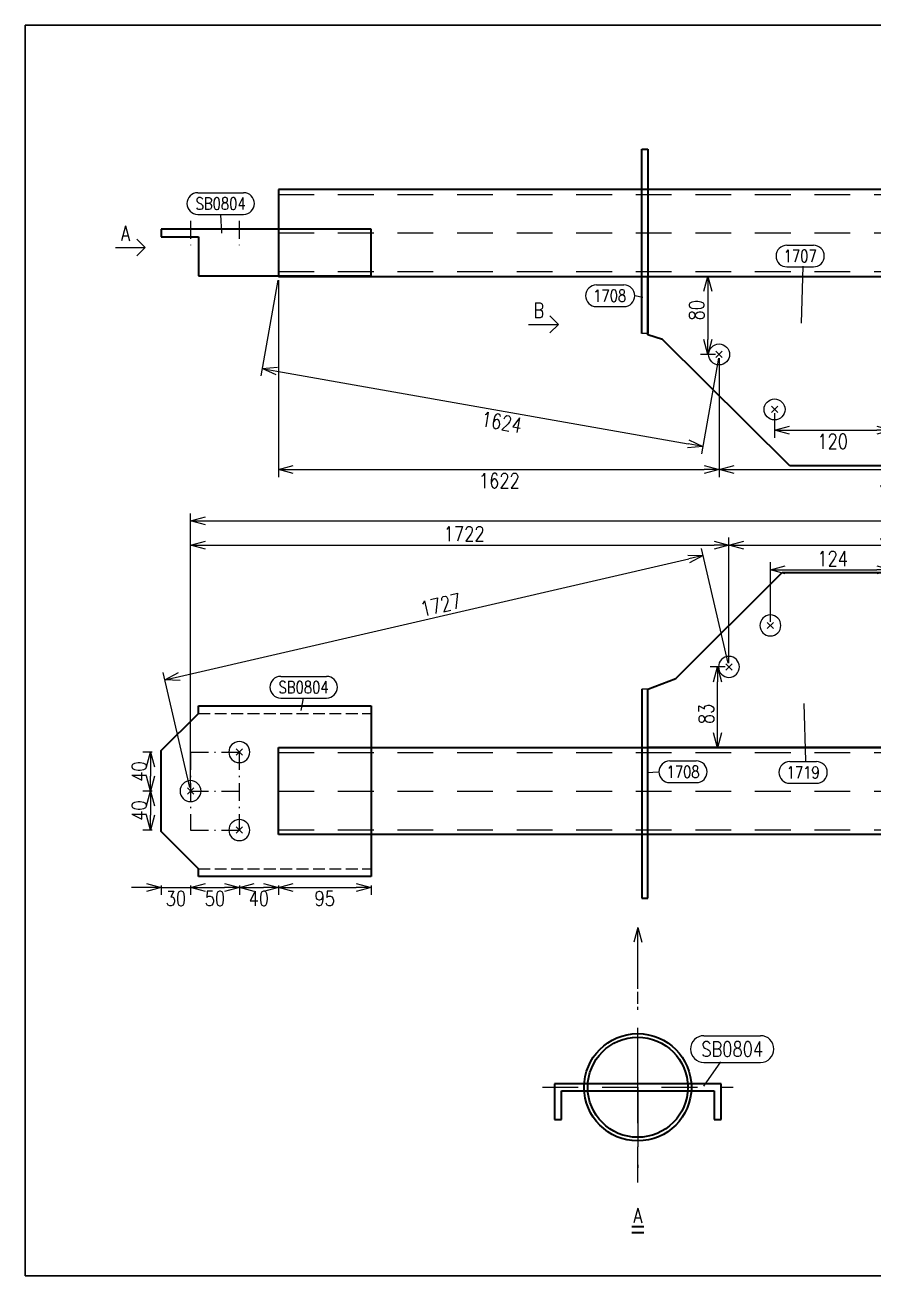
# Model space of a CAD drawing. Extents: x 154981 to 165753, y -86801 to -82885.
# Drawn here: x 157975.1 to 158117.6, y -83946.7 to -83736.7 of the extents above; entities that cross this region are included whole.
import ezdxf
from ezdxf.enums import TextEntityAlignment as Align

# ---------------------------------------------------------------- set-up
doc = ezdxf.new("R2010")
doc.units = 0
doc.header["$MEASUREMENT"] = 0
for name, pattern in [('一点画线', [5.2, 3, -1, 0.2, -1]), ('虚线', [2.75, 2, -0.75]), ('长一点画线', [16.5, 10, -3, 0.5, -3]), ('长虚线', [10, 6, -4])]:
    doc.linetypes.add(name, pattern=pattern)
doc.layers.get('0').update_dxf_attribs({"linetype": 'CONTINUOUS', "lineweight": 25})
doc.layers.get('Defpoints').update_dxf_attribs({"linetype": 'CONTINUOUS'})
doc.layers.add('4', color=7, linetype='CONTINUOUS', lineweight=25)
doc.layers.add('5', color=7, linetype='CONTINUOUS', lineweight=25)
doc.styles.add('DimFont', font='simplex.shx', dxfattribs={"width": 0.8, "bigfont": 'gbhzfs.shx'})
doc.styles.get("Standard").update_dxf_attribs({"font": 'simplex.shx', "width": 0.7, "height": 3, "bigfont": 'gbhzfs.shx'})
doc.dimstyles.new('DHDxfDimStyleOpen30', dxfattribs={"dimtxt": 2.5, "dimasz": 2.5, "dimexe": 1.25, "dimexo": 0.625, "dimtad": 2, "dimtxsty": 'DimFont', "dimblk": 'OPEN30', "dimblk1": 'OPEN30', "dimblk2": 'OPEN30', "dimcen": 2.5, "dimadec": 0, "dimazin": 0, "dimtfac": 1, "dimtmove": 0, "dimatfit": 3, "dimfxl": 0, "dimarcsym": 0})

# ---------------------------------------------------------------- blocks, each defined once
blk = doc.blocks.new('_OPEN30')
at = {"color": 0, "linetype": 'ByBlock', "lineweight": -2}
for p, q in [((-1, 0.268), (0, 0)), ((0, 0), (-1, -0.268)), ((0, 0), (-1, 0))]:
    blk.add_line(p, q, dxfattribs=at)
blk = doc.blocks.new('*D774')
at = {"layer": '5', "color": 3, "linetype": 'Continuous', "lineweight": -2}
for p, q in [((157995.48, -83881.43), (157992.98, -83881.43)), ((157997.98, -83881.14), (157997.98, -83882.68)), ((157997.98, -83881.43), (158002.9, -83881.43)), ((158002.9, -83881.14), (158002.9, -83882.68)), ((158005.4, -83881.43), (158007.9, -83881.43))]:
    blk.add_line(p, q, dxfattribs=at)
at = {"layer": 'Defpoints', "color": 0, "linetype": 'Continuous'}
for p in [(157997.98, -83880.51), (158002.9, -83880.51), (158002.9, -83881.43)]:
    blk.add_point(p, dxfattribs=at)
at = {"layer": '5', "color": 3, "linetype": 'Continuous', "lineweight": -2, "xscale": 2.5, "yscale": 2.5, "zscale": 2.5}
blk.add_blockref('_OPEN30', (157997.98, -83881.43), dxfattribs=at)
at = {"layer": '5', "color": 3, "linetype": 'Continuous', "lineweight": -2, "xscale": 2.5, "yscale": 2.5, "zscale": 2.5, "rotation": 180}
blk.add_blockref('_OPEN30', (158002.9, -83881.43), dxfattribs=at)
at = {"layer": '5', "color": 6, "linetype": 'Continuous', "lineweight": 18, "insert": (158000.44, -83883.3), "char_height": 2.5, "attachment_point": 5, "line_spacing_factor": 0.6, "style": 'DimFont'}
blk.add_mtext('30', dxfattribs=at)
blk = doc.blocks.new('*D773')
at = {"layer": '5', "color": 3, "linetype": 'Continuous', "lineweight": -2}
for p, q in [((158002.9, -83881.14), (158002.9, -83882.68)), ((158005.4, -83881.43), (158008.59, -83881.43)), ((158011.09, -83881.14), (158011.09, -83882.68))]:
    blk.add_line(p, q, dxfattribs=at)
at = {"layer": 'Defpoints', "color": 0, "linetype": 'Continuous'}
for p in [(158002.9, -83880.51), (158011.09, -83880.51), (158011.09, -83881.43)]:
    blk.add_point(p, dxfattribs=at)
at = {"layer": '5', "color": 3, "linetype": 'Continuous', "lineweight": -2, "xscale": 2.5, "yscale": 2.5, "zscale": 2.5, "rotation": 180}
blk.add_blockref('_OPEN30', (158002.9, -83881.43), dxfattribs=at)
at = {"layer": '5', "color": 3, "linetype": 'Continuous', "lineweight": -2, "xscale": 2.5, "yscale": 2.5, "zscale": 2.5}
blk.add_blockref('_OPEN30', (158011.09, -83881.43), dxfattribs=at)
at = {"layer": '5', "color": 6, "linetype": 'Continuous', "lineweight": 18, "insert": (158006.99, -83883.3), "char_height": 2.5, "attachment_point": 5, "line_spacing_factor": 0.6, "style": 'DimFont'}
blk.add_mtext('50', dxfattribs=at)
blk = doc.blocks.new('*D772')
at = {"layer": '5', "color": 3, "linetype": 'Continuous', "lineweight": -2}
for p, q in [((158011.09, -83881.14), (158011.09, -83882.68)), ((158013.59, -83881.43), (158015.14, -83881.43)), ((158017.64, -83881.14), (158017.64, -83882.68))]:
    blk.add_line(p, q, dxfattribs=at)
at = {"layer": 'Defpoints', "color": 0, "linetype": 'Continuous'}
for p in [(158011.09, -83880.51), (158017.64, -83880.51), (158017.64, -83881.43)]:
    blk.add_point(p, dxfattribs=at)
at = {"layer": '5', "color": 3, "linetype": 'Continuous', "lineweight": -2, "xscale": 2.5, "yscale": 2.5, "zscale": 2.5, "rotation": 180}
blk.add_blockref('_OPEN30', (158011.09, -83881.43), dxfattribs=at)
at = {"layer": '5', "color": 3, "linetype": 'Continuous', "lineweight": -2, "xscale": 2.5, "yscale": 2.5, "zscale": 2.5}
blk.add_blockref('_OPEN30', (158017.64, -83881.43), dxfattribs=at)
at = {"layer": '5', "color": 6, "linetype": 'Continuous', "lineweight": 18, "insert": (158014.36, -83883.3), "char_height": 2.5, "attachment_point": 5, "line_spacing_factor": 0.6, "style": 'DimFont'}
blk.add_mtext('40', dxfattribs=at)
blk = doc.blocks.new('*D771')
at = {"layer": '5', "color": 3, "linetype": 'Continuous', "lineweight": -2}
for p, q in [((158017.64, -83881.14), (158017.64, -83882.68)), ((158020.14, -83881.43), (158030.7, -83881.43)), ((158033.2, -83881.14), (158033.2, -83882.68))]:
    blk.add_line(p, q, dxfattribs=at)
at = {"layer": 'Defpoints', "color": 0, "linetype": 'Continuous'}
for p in [(158017.64, -83880.51), (158033.2, -83880.51), (158033.2, -83881.43)]:
    blk.add_point(p, dxfattribs=at)
at = {"layer": '5', "color": 3, "linetype": 'Continuous', "lineweight": -2, "xscale": 2.5, "yscale": 2.5, "zscale": 2.5, "rotation": 180}
blk.add_blockref('_OPEN30', (158017.64, -83881.43), dxfattribs=at)
at = {"layer": '5', "color": 3, "linetype": 'Continuous', "lineweight": -2, "xscale": 2.5, "yscale": 2.5, "zscale": 2.5}
blk.add_blockref('_OPEN30', (158033.2, -83881.43), dxfattribs=at)
at = {"layer": '5', "color": 6, "linetype": 'Continuous', "lineweight": 18, "insert": (158025.42, -83883.3), "char_height": 2.5, "attachment_point": 5, "line_spacing_factor": 0.6, "style": 'DimFont'}
blk.add_mtext('95', dxfattribs=at)
blk = doc.blocks.new('*D770')
at = {"layer": '5', "color": 3, "linetype": 'Continuous', "lineweight": -2}
for p, q in [((157996.45, -83858.72), (157994.91, -83858.72)), ((157996.16, -83861.22), (157996.16, -83862.77)), ((157996.45, -83865.27), (157994.91, -83865.27))]:
    blk.add_line(p, q, dxfattribs=at)
at = {"layer": 'Defpoints', "color": 0, "linetype": 'Continuous'}
for p in [(157997.07, -83858.72), (157996.16, -83865.27), (157997.07, -83865.27)]:
    blk.add_point(p, dxfattribs=at)
at = {"layer": '5', "color": 3, "linetype": 'Continuous', "lineweight": -2, "xscale": 2.5, "yscale": 2.5, "zscale": 2.5}
for p, rotation in [((157996.16, -83858.72), 90), ((157996.16, -83865.27), 270)]:
    blk.add_blockref('_OPEN30', p, dxfattribs=dict(at, rotation=rotation))
at = {"layer": '5', "color": 6, "linetype": 'Continuous', "lineweight": 18, "insert": (157994.28, -83861.99), "char_height": 2.5, "attachment_point": 5, "rotation": 90, "line_spacing_factor": 0.6, "style": 'DimFont'}
blk.add_mtext('40', dxfattribs=at)
blk = doc.blocks.new('*D769')
at = {"layer": '5', "color": 3, "linetype": 'Continuous', "lineweight": -2}
for p, q in [((157996.45, -83865.27), (157994.91, -83865.27)), ((157996.16, -83867.77), (157996.16, -83869.32)), ((157996.45, -83871.82), (157994.91, -83871.82))]:
    blk.add_line(p, q, dxfattribs=at)
at = {"layer": 'Defpoints', "color": 0, "linetype": 'Continuous'}
for p in [(157997.07, -83865.27), (157996.16, -83871.82), (157997.07, -83871.82)]:
    blk.add_point(p, dxfattribs=at)
at = {"layer": '5', "color": 3, "linetype": 'Continuous', "lineweight": -2, "xscale": 2.5, "yscale": 2.5, "zscale": 2.5}
for p, rotation in [((157996.16, -83865.27), 90), ((157996.16, -83871.82), 270)]:
    blk.add_blockref('_OPEN30', p, dxfattribs=dict(at, rotation=rotation))
at = {"layer": '5', "color": 6, "linetype": 'Continuous', "lineweight": 18, "insert": (157994.28, -83868.55), "char_height": 2.5, "attachment_point": 5, "rotation": 90, "line_spacing_factor": 0.6, "style": 'DimFont'}
blk.add_mtext('40', dxfattribs=at)
blk = doc.blocks.new('板孔21.5')
at = {"layer": '5', "color": 7, "linetype": 'Continuous', "lineweight": 13}
for p, q in [((-0.3, -0.3), (0.3, 0.3)), ((0.3, -0.3), (-0.3, 0.3))]:
    blk.add_line(p, q, dxfattribs=at)
blk.add_circle((0, 0), 1, dxfattribs=at)
blk = doc.blocks.new('*D762')
at = {"layer": '5', "color": 3, "linetype": 'Continuous', "lineweight": -2}
for p, q in [((158093.13, -83843.81), (158088.68, -83824.52)), ((158001.02, -83846.03), (158086.53, -83826.3)), ((158002.76, -83864.66), (157998.31, -83845.37))]:
    blk.add_line(p, q, dxfattribs=at)
at = {"layer": 'Defpoints', "color": 0, "linetype": 'Continuous'}
for p in [(158088.96, -83825.74), (158093.27, -83844.42), (158002.9, -83865.27)]:
    blk.add_point(p, dxfattribs=at)
at = {"layer": '5', "color": 3, "linetype": 'Continuous', "lineweight": -2, "xscale": 2.5, "yscale": 2.5, "zscale": 2.5}
for p, rotation in [((158088.96, -83825.74), 12.9917107051458), ((157998.59, -83846.59), 192.9917107051458)]:
    blk.add_blockref('_OPEN30', p, dxfattribs=dict(at, rotation=rotation))
at = {"layer": '5', "color": 6, "linetype": 'Continuous', "lineweight": 18, "insert": (158044.89, -83833.99), "char_height": 2.5, "attachment_point": 5, "rotation": 12.9917, "line_spacing_factor": 0.6, "style": 'DimFont'}
blk.add_mtext('1727', dxfattribs=at)
blk = doc.blocks.new('*D760')
at = {"layer": '5', "color": 3, "linetype": 'Continuous', "lineweight": -2}
for p, q in [((158092.65, -83844.42), (158090.09, -83844.42)), ((158091.34, -83855.48), (158091.34, -83846.92)), ((158092.65, -83857.98), (158090.09, -83857.98))]:
    blk.add_line(p, q, dxfattribs=at)
at = {"layer": 'Defpoints', "color": 0, "linetype": 'Continuous'}
for p in [(158091.34, -83844.42), (158093.27, -83844.42), (158093.27, -83857.98)]:
    blk.add_point(p, dxfattribs=at)
at = {"layer": '5', "color": 3, "linetype": 'Continuous', "lineweight": -2, "xscale": 2.5, "yscale": 2.5, "zscale": 2.5}
for p, rotation in [((158091.34, -83844.42), 90), ((158091.34, -83857.98), 270)]:
    blk.add_blockref('_OPEN30', p, dxfattribs=dict(at, rotation=rotation))
at = {"layer": '5', "color": 6, "linetype": 'Continuous', "lineweight": 18, "insert": (158089.46, -83852.31), "char_height": 2.5, "attachment_point": 5, "rotation": 90, "line_spacing_factor": 0.6, "style": 'DimFont'}
blk.add_mtext('83', dxfattribs=at)
blk = doc.blocks.new('*D758')
at = {"layer": '5', "color": 3, "linetype": 'Continuous', "lineweight": -2}
for p, q in [((158002.9, -83864.64), (158002.9, -83822.71)), ((158093.27, -83843.79), (158093.27, -83822.71)), ((158005.4, -83823.96), (158090.77, -83823.96))]:
    blk.add_line(p, q, dxfattribs=at)
at = {"layer": 'Defpoints', "color": 0, "linetype": 'Continuous'}
for p in [(158093.27, -83823.96), (158093.27, -83844.42), (158002.9, -83865.27)]:
    blk.add_point(p, dxfattribs=at)
at = {"layer": '5', "color": 3, "linetype": 'Continuous', "lineweight": -2, "xscale": 2.5, "yscale": 2.5, "zscale": 2.5, "rotation": 180}
blk.add_blockref('_OPEN30', (158002.9, -83823.96), dxfattribs=at)
at = {"layer": '5', "color": 3, "linetype": 'Continuous', "lineweight": -2, "xscale": 2.5, "yscale": 2.5, "zscale": 2.5}
blk.add_blockref('_OPEN30', (158093.27, -83823.96), dxfattribs=at)
at = {"layer": '5', "color": 6, "linetype": 'Continuous', "lineweight": 18, "insert": (158048.82, -83822.08), "char_height": 2.5, "attachment_point": 5, "line_spacing_factor": 0.6, "style": 'DimFont'}
blk.add_mtext('1722', dxfattribs=at)
blk = doc.blocks.new('*D757')
at = {"layer": '5', "color": 3, "linetype": 'Continuous', "lineweight": -2}
for p, q in [((158093.27, -83843.79), (158093.27, -83822.71)), ((158148.87, -83843.79), (158148.87, -83822.71)), ((158095.77, -83823.96), (158146.37, -83823.96))]:
    blk.add_line(p, q, dxfattribs=at)
at = {"layer": 'Defpoints', "color": 0, "linetype": 'Continuous'}
for p in [(158148.87, -83823.96), (158093.27, -83844.42), (158148.87, -83844.42)]:
    blk.add_point(p, dxfattribs=at)
at = {"layer": '5', "color": 3, "linetype": 'Continuous', "lineweight": -2, "xscale": 2.5, "yscale": 2.5, "zscale": 2.5, "rotation": 180}
blk.add_blockref('_OPEN30', (158093.27, -83823.96), dxfattribs=at)
at = {"layer": '5', "color": 3, "linetype": 'Continuous', "lineweight": -2, "xscale": 2.5, "yscale": 2.5, "zscale": 2.5}
blk.add_blockref('_OPEN30', (158148.87, -83823.96), dxfattribs=at)
at = {"layer": '5', "color": 6, "linetype": 'Continuous', "lineweight": 18, "insert": (158121.07, -83822.08), "char_height": 2.5, "attachment_point": 5, "line_spacing_factor": 0.6, "style": 'DimFont'}
blk.add_mtext('339', dxfattribs=at)
blk = doc.blocks.new('*D755')
at = {"layer": '5', "color": 3, "linetype": 'Continuous', "lineweight": -2}
for p, q in [((158100.22, -83836.84), (158100.22, -83826.86)), ((158120.58, -83832.81), (158120.58, -83826.86)), ((158102.72, -83828.11), (158118.08, -83828.11))]:
    blk.add_line(p, q, dxfattribs=at)
at = {"layer": 'Defpoints', "color": 0, "linetype": 'Continuous'}
for p in [(158120.58, -83828.11), (158120.58, -83833.44), (158100.22, -83837.47)]:
    blk.add_point(p, dxfattribs=at)
at = {"layer": '5', "color": 3, "linetype": 'Continuous', "lineweight": -2, "xscale": 2.5, "yscale": 2.5, "zscale": 2.5, "rotation": 180}
blk.add_blockref('_OPEN30', (158100.22, -83828.11), dxfattribs=at)
at = {"layer": '5', "color": 3, "linetype": 'Continuous', "lineweight": -2, "xscale": 2.5, "yscale": 2.5, "zscale": 2.5}
blk.add_blockref('_OPEN30', (158120.58, -83828.11), dxfattribs=at)
at = {"layer": '5', "color": 6, "linetype": 'Continuous', "lineweight": 18, "insert": (158110.67, -83826.24), "char_height": 2.5, "attachment_point": 5, "line_spacing_factor": 0.6, "style": 'DimFont'}
blk.add_mtext('124', dxfattribs=at)
blk = doc.blocks.new('*D753')
at = {"layer": '5', "color": 3, "linetype": 'Continuous', "lineweight": -2}
for p, q in [((158017.53, -83779.48), (158014.69, -83795.55)), ((158091.51, -83792.59), (158088.66, -83808.65)), ((158017.37, -83794.75), (158086.42, -83806.98))]:
    blk.add_line(p, q, dxfattribs=at)
at = {"layer": 'Defpoints', "color": 0, "linetype": 'Continuous'}
for p in [(158017.64, -83778.87), (158091.62, -83791.97), (158088.88, -83807.42)]:
    blk.add_point(p, dxfattribs=at)
at = {"layer": '5', "color": 3, "linetype": 'Continuous', "lineweight": -2, "xscale": 2.5, "yscale": 2.5, "zscale": 2.5}
for p, rotation in [((158014.9, -83794.32), 169.9571926676152), ((158088.88, -83807.42), 349.9571926676152)]:
    blk.add_blockref('_OPEN30', p, dxfattribs=dict(at, rotation=rotation))
at = {"layer": '5', "color": 6, "linetype": 'Continuous', "lineweight": 18, "insert": (158055.11, -83803.34), "char_height": 2.5, "attachment_point": 5, "rotation": 349.9572, "line_spacing_factor": 0.6, "style": 'DimFont'}
blk.add_mtext('1624', dxfattribs=at)
blk = doc.blocks.new('*D751')
at = {"layer": '5', "color": 3, "linetype": 'Continuous', "lineweight": -2}
for p, q in [((158090.99, -83778.87), (158088.47, -83778.87)), ((158089.72, -83781.37), (158089.72, -83789.47)), ((158090.99, -83791.97), (158088.47, -83791.97))]:
    blk.add_line(p, q, dxfattribs=at)
at = {"layer": 'Defpoints', "color": 0, "linetype": 'Continuous'}
for p in [(158091.62, -83778.87), (158089.72, -83791.97), (158091.62, -83791.97)]:
    blk.add_point(p, dxfattribs=at)
at = {"layer": '5', "color": 3, "linetype": 'Continuous', "lineweight": -2, "xscale": 2.5, "yscale": 2.5, "zscale": 2.5}
for p, rotation in [((158089.72, -83778.87), 90), ((158089.72, -83791.97), 270)]:
    blk.add_blockref('_OPEN30', p, dxfattribs=dict(at, rotation=rotation))
at = {"layer": '5', "color": 6, "linetype": 'Continuous', "lineweight": 18, "insert": (158087.84, -83784.54), "char_height": 2.5, "attachment_point": 5, "rotation": 90, "line_spacing_factor": 0.6, "style": 'DimFont'}
blk.add_mtext('80', dxfattribs=at)
blk = doc.blocks.new('*D749')
at = {"layer": '5', "color": 3, "linetype": 'Continuous', "lineweight": -2}
for p, q in [((158002.9, -83864.64), (158002.9, -83818.66)), ((158243.05, -83864.64), (158243.05, -83818.66)), ((158005.4, -83819.91), (158240.55, -83819.91))]:
    blk.add_line(p, q, dxfattribs=at)
at = {"layer": 'Defpoints', "color": 0, "linetype": 'Continuous'}
for p in [(158243.05, -83819.91), (158002.9, -83865.27), (158243.05, -83865.27)]:
    blk.add_point(p, dxfattribs=at)
at = {"layer": '5', "color": 3, "linetype": 'Continuous', "lineweight": -2, "xscale": 2.5, "yscale": 2.5, "zscale": 2.5, "rotation": 180}
blk.add_blockref('_OPEN30', (158002.9, -83819.91), dxfattribs=at)
at = {"layer": '5', "color": 3, "linetype": 'Continuous', "lineweight": -2, "xscale": 2.5, "yscale": 2.5, "zscale": 2.5}
blk.add_blockref('_OPEN30', (158243.05, -83819.91), dxfattribs=at)
at = {"layer": '5', "color": 6, "linetype": 'Continuous', "lineweight": 18, "insert": (158122.97, -83818.04), "char_height": 2.5, "attachment_point": 5, "line_spacing_factor": 0.6, "style": 'DimFont'}
blk.add_mtext('3784', dxfattribs=at)
blk = doc.blocks.new('*D748')
at = {"layer": '5', "color": 3, "linetype": 'Continuous', "lineweight": -2}
for p, q in [((158017.64, -83779.49), (158017.64, -83812.55)), ((158091.62, -83792.6), (158091.62, -83812.55)), ((158020.14, -83811.3), (158089.12, -83811.3))]:
    blk.add_line(p, q, dxfattribs=at)
at = {"layer": 'Defpoints', "color": 0, "linetype": 'Continuous'}
for p in [(158017.64, -83778.87), (158091.62, -83791.97), (158091.62, -83811.3)]:
    blk.add_point(p, dxfattribs=at)
at = {"layer": '5', "color": 3, "linetype": 'Continuous', "lineweight": -2, "xscale": 2.5, "yscale": 2.5, "zscale": 2.5, "rotation": 180}
blk.add_blockref('_OPEN30', (158017.64, -83811.3), dxfattribs=at)
at = {"layer": '5', "color": 3, "linetype": 'Continuous', "lineweight": -2, "xscale": 2.5, "yscale": 2.5, "zscale": 2.5}
blk.add_blockref('_OPEN30', (158091.62, -83811.3), dxfattribs=at)
at = {"layer": '5', "color": 6, "linetype": 'Continuous', "lineweight": 18, "insert": (158054.73, -83813.17), "char_height": 2.5, "attachment_point": 5, "line_spacing_factor": 0.6, "style": 'DimFont'}
blk.add_mtext('1622', dxfattribs=at)
blk = doc.blocks.new('*D747')
at = {"layer": '5', "color": 3, "linetype": 'Continuous', "lineweight": -2}
for p, q in [((158091.62, -83792.6), (158091.62, -83812.55)), ((158150.53, -83792.6), (158150.53, -83812.55)), ((158094.12, -83811.3), (158148.03, -83811.3))]:
    blk.add_line(p, q, dxfattribs=at)
at = {"layer": 'Defpoints', "color": 0, "linetype": 'Continuous'}
for p in [(158091.62, -83791.97), (158150.53, -83791.97), (158150.53, -83811.3)]:
    blk.add_point(p, dxfattribs=at)
at = {"layer": '5', "color": 3, "linetype": 'Continuous', "lineweight": -2, "xscale": 2.5, "yscale": 2.5, "zscale": 2.5, "rotation": 180}
blk.add_blockref('_OPEN30', (158091.62, -83811.3), dxfattribs=at)
at = {"layer": '5', "color": 3, "linetype": 'Continuous', "lineweight": -2, "xscale": 2.5, "yscale": 2.5, "zscale": 2.5}
blk.add_blockref('_OPEN30', (158150.53, -83811.3), dxfattribs=at)
at = {"layer": '5', "color": 6, "linetype": 'Continuous', "lineweight": 18, "insert": (158121.07, -83813.17), "char_height": 2.5, "attachment_point": 5, "line_spacing_factor": 0.6, "style": 'DimFont'}
blk.add_mtext('360', dxfattribs=at)
blk = doc.blocks.new('*D745')
at = {"layer": '5', "color": 3, "linetype": 'Continuous', "lineweight": -2}
for p, q in [((158100.92, -83801.82), (158100.92, -83805.94)), ((158103.42, -83804.69), (158118.08, -83804.69)), ((158120.58, -83803.92), (158120.58, -83805.94))]:
    blk.add_line(p, q, dxfattribs=at)
at = {"layer": 'Defpoints', "color": 0, "linetype": 'Continuous'}
for p in [(158100.92, -83801.2), (158120.58, -83803.29), (158120.58, -83804.69)]:
    blk.add_point(p, dxfattribs=at)
at = {"layer": '5', "color": 3, "linetype": 'Continuous', "lineweight": -2, "xscale": 2.5, "yscale": 2.5, "zscale": 2.5, "rotation": 180}
blk.add_blockref('_OPEN30', (158100.92, -83804.69), dxfattribs=at)
at = {"layer": '5', "color": 3, "linetype": 'Continuous', "lineweight": -2, "xscale": 2.5, "yscale": 2.5, "zscale": 2.5}
blk.add_blockref('_OPEN30', (158120.58, -83804.69), dxfattribs=at)
at = {"layer": '5', "color": 6, "linetype": 'Continuous', "lineweight": 18, "insert": (158110.67, -83806.56), "char_height": 2.5, "attachment_point": 5, "line_spacing_factor": 0.6, "style": 'DimFont'}
blk.add_mtext('120', dxfattribs=at)
blk = doc.blocks.new('CTDHK')
at = {"color": 0, "linetype": 'Continuous'}
for p, q in [((0, 210), (297, 210)), ((0, 0), (0, 210)), ((297, 0), (0, 0))]:
    blk.add_line(p, q, dxfattribs=at)

msp = doc.modelspace()

# ---------------------------------------------------------------- linework, layer by layer
at = {"layer": '4', "color": 1, "linetype": 'Continuous', "lineweight": 18}
msp.add_lwpolyline([(157975.11666, -83736.66733), (157975.11666, -83946.66733), (158272.11666, -83946.66733), (158272.11666, -83736.66733)], close=True, dxfattribs=at)
at = {"layer": '5', "color": 7, "linetype": 'Continuous', "lineweight": 35}
for p, q in [((158078.66611, -83788.45332), (158078.66611, -83757.50695)), ((158078.66611, -83757.50695), (158079.64903, -83757.50695)), ((158079.64903, -83757.50695), (158079.64903, -83788.45332)), ((158017.63969, -83764.28915), (158017.63969, -83778.86915)), ((158228.30171, -83764.28915), (158017.63969, -83764.28915)), ((157997.98127, -83770.92387), (157997.98127, -83772.23443)), ((158033.20261, -83770.92387), (157997.98127, -83770.92387)), ((158033.20261, -83778.78724), (158033.20261, -83770.92387)), ((157997.98127, -83772.23443), (158004.20643, -83772.23443)), ((158004.20643, -83772.23443), (158004.20643, -83778.78724)), ((158004.20643, -83778.78724), (158033.20261, -83778.78724)), ((158017.63969, -83778.86915), (158228.30171, -83778.86915)), ((158079.64903, -83778.86915), (158162.49487, -83778.86915)), ((158079.64903, -83788.69836), (158079.64903, -83778.86915)), ((158082.10634, -83789.45999), (158079.64903, -83788.69836)), ((158103.50654, -83810.68797), (158082.10634, -83789.45999)), ((158138.63737, -83810.68797), (158103.50654, -83810.68797)), ((158084.35118, -83846.3871), (158102.1903, -83828.54799)), ((158102.1903, -83828.54799), (158139.95361, -83828.54799)), ((158079.64903, -83848.14954), (158084.35118, -83846.3871)), ((158078.66611, -83848.18018), (158078.66611, -83883.26457)), ((158079.64903, -83857.97876), (158079.64903, -83848.14954)), ((158079.64903, -83883.26457), (158079.64903, -83848.18018)), ((157997.98127, -83858.47022), (158004.20643, -83852.24505)), ((158004.20643, -83852.24505), (158004.20643, -83850.93449)), ((158004.20643, -83850.93449), (158033.20261, -83850.93449)), ((158033.20261, -83850.93449), (158033.20261, -83879.60303)), ((157997.98127, -83872.0673), (157997.98127, -83858.47022)), ((158017.63969, -83872.55876), (158017.63969, -83857.97876)), ((158017.63969, -83857.97876), (158228.30171, -83857.97876)), ((158162.49487, -83857.97876), (158079.64903, -83857.97876)), ((158079.64903, -83866.11016), (158079.64903, -83865.35286)), ((158004.20643, -83878.29247), (157997.98127, -83872.0673)), ((158228.30171, -83872.55876), (158017.63969, -83872.55876)), ((158004.20643, -83879.60303), (158004.20643, -83878.29247)), ((158033.20261, -83879.60303), (158004.20643, -83879.60303)), ((158078.66611, -83883.26457), (158079.64903, -83883.26457)), ((158091.96608, -83914.3882), (158063.96608, -83914.3882)), ((158063.96608, -83914.3882), (158063.96608, -83920.3882)), ((158065.16608, -83920.3882), (158065.16608, -83915.5882)), ((158065.16608, -83915.5882), (158090.76608, -83915.5882)), ((158090.76608, -83915.5882), (158090.76608, -83920.3882)), ((158091.96608, -83920.3882), (158091.96608, -83914.3882)), ((158063.96608, -83920.3882), (158065.16608, -83920.3882)), ((158090.76608, -83920.3882), (158091.96608, -83920.3882))]:
    msp.add_line(p, q, dxfattribs=at)
at = {"layer": '5', "color": 3, "linetype": 'Continuous', "lineweight": 18}
for p, q in [((158004.11103, -83764.82022), (158011.80603, -83764.82022)), ((158004.11103, -83768.46522), (158011.80603, -83768.46522)), ((158008.17676, -83771.62749), (158007.95853, -83768.46522)), ((158102.99421, -83773.62253), (158107.44921, -83773.62253)), ((158102.99421, -83777.26753), (158107.44921, -83777.26753)), ((158105.68685, -83777.15072), (158105.37066, -83786.73248)), ((158071.02191, -83780.28665), (158075.64226, -83780.28665)), ((158078.82829, -83782.42555), (158077.46476, -83782.10915)), ((158071.02191, -83783.93165), (158075.64226, -83783.93165)), ((158018.03201, -83846.00879), (158025.72701, -83846.00879)), ((158018.03201, -83849.65379), (158025.72701, -83849.65379)), ((158021.44395, -83851.76263), (158021.87951, -83849.65379)), ((158106.19874, -83860.16392), (158105.87529, -83850.57903)), ((158083.33726, -83860.20626), (158087.79226, -83860.20626)), ((158103.48935, -83860.3069), (158107.94435, -83860.3069)), ((158079.48685, -83862.16842), (158081.51476, -83862.02876)), ((158083.33726, -83863.85126), (158087.79226, -83863.85126)), ((158103.48935, -83863.9519), (158107.94435, -83863.9519)), ((158089.06716, -83906.3324), (158098.56716, -83906.3324)), ((158089.03017, -83914.82844), (158091.92254, -83910.72685)), ((158089.06716, -83910.8324), (158098.56716, -83910.8324))]:
    msp.add_line(p, q, dxfattribs=at)
at = {"layer": '5', "color": 7, "linetype": '长虚线', "lineweight": 18}
for p, q in [((158017.63969, -83765.09915), (158228.30171, -83765.09915)), ((158017.63969, -83778.05915), (158228.30171, -83778.05915)), ((158017.63969, -83858.78876), (158228.30171, -83858.78876)), ((158017.63969, -83871.74876), (158228.30171, -83871.74876))]:
    msp.add_line(p, q, dxfattribs=at)
at = {"layer": '5', "color": 7, "linetype": '一点画线', "lineweight": 18}
for p, q in [((158002.89587, -83769.55415), (158002.89587, -83773.60415)), ((158011.08688, -83769.55415), (158011.08688, -83773.60415)), ((158011.08688, -83769.55415), (158011.08688, -83773.60415))]:
    msp.add_line(p, q, dxfattribs=at)
at = {"layer": '5', "color": 6, "linetype": 'Continuous', "lineweight": 13}
for p, q in [((157995.27698, -83774.00957), (157993.86277, -83772.59535)), ((157990.27698, -83774.00957), (157995.27698, -83774.00957)), ((157995.27698, -83774.00957), (157993.86277, -83775.42378)), ((158064.64414, -83786.91917), (158063.22993, -83785.50496)), ((158059.64414, -83786.91917), (158064.64414, -83786.91917)), ((158064.64414, -83786.91917), (158063.22993, -83788.33338))]:
    msp.add_line(p, q, dxfattribs=at)
at = {"layer": '5', "color": 56, "linetype": '长虚线', "lineweight": 18}
for p, q in [((158017.63969, -83771.57915), (158228.30171, -83771.57915)), ((158017.63969, -83865.26876), (158228.30171, -83865.26876))]:
    msp.add_line(p, q, dxfattribs=at)
at = {"layer": '5', "color": 7, "linetype": '虚线', "lineweight": 18}
for p, q in [((158079.64903, -83788.45332), (158078.66611, -83788.45332)), ((158079.64903, -83848.18018), (158078.66611, -83848.18018)), ((158004.20643, -83852.24505), (158033.20261, -83852.24505)), ((158004.20643, -83878.29247), (158033.20261, -83878.29247))]:
    msp.add_line(p, q, dxfattribs=at)
at = {"layer": '5', "color": 240, "linetype": '一点画线', "lineweight": 18}
for p, q in [((158002.89587, -83858.71595), (158011.08688, -83858.71595)), ((158002.89587, -83858.71595), (158002.89587, -83871.82157)), ((158011.08688, -83858.71595), (158011.08688, -83871.82157)), ((158002.89587, -83865.26876), (158011.08688, -83865.26876)), ((158002.89587, -83871.82157), (158011.08688, -83871.82157))]:
    msp.add_line(p, q, dxfattribs=at)
at = {"layer": '5', "color": 7, "linetype": '长一点画线', "lineweight": 18}
for p, q in [((158077.96608, -83888.14237), (158077.2962, -83890.64237)), ((158077.96608, -83888.14237), (158077.2962, -83890.64237)), ((158077.96608, -83914.9882), (158077.96608, -83888.14237)), ((158077.96608, -83888.14237), (158078.63595, -83890.64237)), ((158077.96608, -83888.14237), (158078.63595, -83890.64237))]:
    msp.add_line(p, q, dxfattribs=at)
at = {"layer": '5', "color": 240, "linetype": '长虚线', "lineweight": 18}
for p, q in [((158077.96608, -83930.9882), (158077.96608, -83898.9882)), ((158061.96608, -83914.9882), (158093.96608, -83914.9882))]:
    msp.add_line(p, q, dxfattribs=at)
at = {"layer": '5', "color": 240, "linetype": '长一点画线', "lineweight": 18}
for q in [(158077.96608, -83900.9882), (158077.96608, -83928.9882)]:
    msp.add_line((158077.96608, -83914.9882), q, dxfattribs=at)
at = {"layer": '5', "color": 3, "linetype": 'Continuous', "lineweight": 35}
for p, q in [((158076.98571, -83938.38756), (158078.98571, -83938.38756)), ((158076.98571, -83939.38756), (158078.98571, -83939.38756))]:
    msp.add_line(p, q, dxfattribs=at)
at = {"layer": '5', "color": 7, "linetype": 'Continuous', "lineweight": 35}
for radius in [9, 9, 8.4, 8.4]:
    msp.add_circle((158077.96608, -83914.9882), radius, dxfattribs=at)
at = {"layer": '5', "color": 3, "linetype": 'Continuous', "lineweight": 18}
for centre, radius, start, end in [((158004.11103, -83766.64272), 1.8225, 90, 270), ((158011.80603, -83766.64272), 1.8225, 270, 90), ((158102.99421, -83775.44503), 1.8225, 90, 270), ((158107.44921, -83775.44503), 1.8225, 270, 90), ((158071.02191, -83782.10915), 1.8225, 90, 270), ((158075.64226, -83782.10915), 1.8225, 270, 90), ((158018.03201, -83847.83129), 1.8225, 90, 270), ((158025.72701, -83847.83129), 1.8225, 270, 90), ((158083.33726, -83862.02876), 1.8225, 90, 270), ((158087.79226, -83862.02876), 1.8225, 270, 90), ((158103.48935, -83862.1294), 1.8225, 90, 270), ((158107.94435, -83862.1294), 1.8225, 270, 90), ((158089.06716, -83908.5824), 2.25, 90, 270), ((158098.56716, -83908.5824), 2.25, 270, 90)]:
    msp.add_arc(centre, radius, start, end, dxfattribs=at)

# ---------------------------------------------------------------- block references
at = {"color": 2, "linetype": 'Continuous'}
msp.add_blockref('CTDHK', (157975.11666, -83946.66733), dxfattribs=at)
at = {"layer": '5', "color": 7, "linetype": 'Continuous', "lineweight": 35, "xscale": 1.760939999999246, "yscale": 1.760939999999246, "zscale": 1.76094}
for p in [(158091.6153, -83791.97004), (158100.91974, -83801.1996)]:
    msp.add_blockref('板孔21.5', p, dxfattribs=at)
at = {"layer": '5', "color": 7, "linetype": 'Continuous', "lineweight": 35, "xscale": -1.760939999999246, "yscale": 1.760939999999246, "zscale": 1.76094, "rotation": 180}
for p in [(158100.22104, -83837.46754), (158093.27074, -83844.41785), (158011.08688, -83858.71595), (158002.89587, -83865.26876), (158011.08688, -83871.82157)]:
    msp.add_blockref('板孔21.5', p, dxfattribs=at)

# ---------------------------------------------------------------- texts
at = {"layer": '5', "color": 6, "linetype": 'Continuous', "lineweight": 18, "width": 0.8}
for s, height, p in [('SB0804', 2.025, (158007.95853, -83766.64272)), ('1707', 2.025, (158105.22171, -83775.44503)), ('1708', 2.025, (158073.24941, -83782.10915)), ('SB0804', 2.025, (158021.87951, -83847.83129)), ('1708', 2.025, (158085.56476, -83862.02876)), ('1719', 2.025, (158105.71685, -83862.1294)), ('SB0804', 2.5, (158093.81716, -83908.5824))]:
    msp.add_text(s, height=height, dxfattribs=at).set_placement(p, align=Align.MIDDLE_CENTER)
at = {"layer": '5', "color": 6, "linetype": 'Continuous', "lineweight": 13, "width": 0.8}
for s, p in [('A', (157991.97498, -83771.64468)), ('B', (158061.34214, -83784.55428))]:
    msp.add_text(s, height=2.5, dxfattribs=at).set_placement(p, align=Align.MIDDLE_CENTER)
at = {"layer": '5', "color": 6, "linetype": 'Continuous', "lineweight": 18, "width": 0.8}
msp.add_text('A', height=2.5, dxfattribs=at).set_placement((158077.98571, -83935.26256), align=Align.TOP_CENTER)

# ---------------------------------------------------------------- dimensions: what is measured, and where the dimension line sits
at = {"layer": '5', "color": 3, "linetype": 'Continuous', "lineweight": 18}
for base, p1, p2, angle, text, picture, middle in [((158088.87984, -83807.41616), (158017.63969, -83778.86915), (158091.6153, -83791.97004), 349.9571927, '1624', '*D753', (158055.4407, -83801.49417)), ((158089.71601, -83791.97004), (158091.6153, -83778.86915), (158091.6153, -83791.97004), 270, '80', '*D751', (158089.71601, -83784.53915)), ((158088.96157, -83825.74047), (158002.89587, -83865.26876), (158093.27074, -83844.41785), 12.9917107, '1727', '*D762', (158045.30781, -83835.81208)), ((158091.33601, -83844.41785), (158093.27074, -83857.97876), (158093.27074, -83844.41785), 90, '83', '*D760', (158091.33601, -83852.30876))]:
    dim = msp.add_linear_dim(base=base, p1=p1, p2=p2, angle=angle, text=text, dimstyle='DHDxfDimStyleOpen30', override={"dimtxt": 2.5, "dimclrd": 3, "dimclre": 3, "dimclrt": 6}, dxfattribs=at)
    dim.commit()
    dim.dimension.update_dxf_attribs({"geometry": picture, "text_midpoint": middle, "dimtype": 161})
for base, p1, p2, text, picture, middle in [((158091.6153, -83811.29547), (158017.63969, -83778.86915), (158091.6153, -83791.97004), '1622', '*D748', (158054.7281, -83811.29547)), ((158150.5286, -83811.29547), (158091.6153, -83791.97004), (158150.5286, -83791.97004), '360', '*D747', (158121.07195, -83811.29547)), ((158120.58049, -83804.6879), (158100.91974, -83801.1996), (158120.58049, -83803.29346), '120', '*D745', (158110.67476, -83804.6879)), ((158243.04553, -83819.91012), (158002.89587, -83865.26876), (158243.04553, -83865.26876), '3784', '*D749', (158122.9707, -83819.91012)), ((158093.27074, -83823.95876), (158002.89587, -83865.26876), (158093.27074, -83844.41785), '1722', '*D758', (158048.82335, -83823.95876)), ((158148.87317, -83823.95876), (158093.27074, -83844.41785), (158148.87317, -83844.41785), '339', '*D757', (158121.07195, -83823.95876)), ((158120.58049, -83828.11001), (158100.22104, -83837.46754), (158120.58049, -83833.43523), '124', '*D755', (158110.67476, -83828.11001))]:
    dim = msp.add_linear_dim(base=base, p1=p1, p2=p2, text=text, dimstyle='DHDxfDimStyleOpen30', override={"dimtxt": 2.5, "dimclrd": 3, "dimclre": 3, "dimclrt": 6}, dxfattribs=at)
    dim.commit()
    dim.dimension.update_dxf_attribs({"geometry": picture, "text_midpoint": middle, "dimtype": 160})
at = {"layer": '5', "color": 6, "linetype": 'Continuous', "lineweight": 18}
for base, p1, p2, picture, middle in [((157996.15877, -83865.26876), (157997.07002, -83858.71595), (157997.07002, -83865.26876), '*D770', (157996.15877, -83861.99235)), ((157996.15877, -83871.82157), (157997.07002, -83865.26876), (157997.07002, -83871.82157), '*D769', (157996.15877, -83868.54516))]:
    dim = msp.add_linear_dim(base=base, p1=p1, p2=p2, angle=270, text='40', dimstyle='DHDxfDimStyleOpen30', override={"dimtxt": 2.5, "dimclrd": 3, "dimclre": 3, "dimclrt": 6}, dxfattribs=at)
    dim.commit()
    dim.dimension.update_dxf_attribs({"geometry": picture, "text_midpoint": middle, "dimtype": 160})
for base, p1, p2, text, picture, middle in [((158002.89587, -83881.42553), (157997.98127, -83880.51428), (158002.89587, -83880.51428), '30', '*D774', (158000.43857, -83881.42553)), ((158011.08688, -83881.42553), (158002.89587, -83880.51428), (158011.08688, -83880.51428), '50', '*D773', (158006.99138, -83881.42553)), ((158017.63969, -83881.42553), (158011.08688, -83880.51428), (158017.63969, -83880.51428), '40', '*D772', (158014.36329, -83881.42553)), ((158033.20261, -83881.42553), (158017.63969, -83880.51428), (158033.20261, -83880.51428), '95', '*D771', (158025.42115, -83881.42553))]:
    dim = msp.add_linear_dim(base=base, p1=p1, p2=p2, text=text, dimstyle='DHDxfDimStyleOpen30', override={"dimtxt": 2.5, "dimclrd": 3, "dimclre": 3, "dimclrt": 6}, dxfattribs=at)
    dim.commit()
    dim.dimension.update_dxf_attribs({"geometry": picture, "text_midpoint": middle, "dimtype": 160})

doc.saveas('drawing.dxf')
